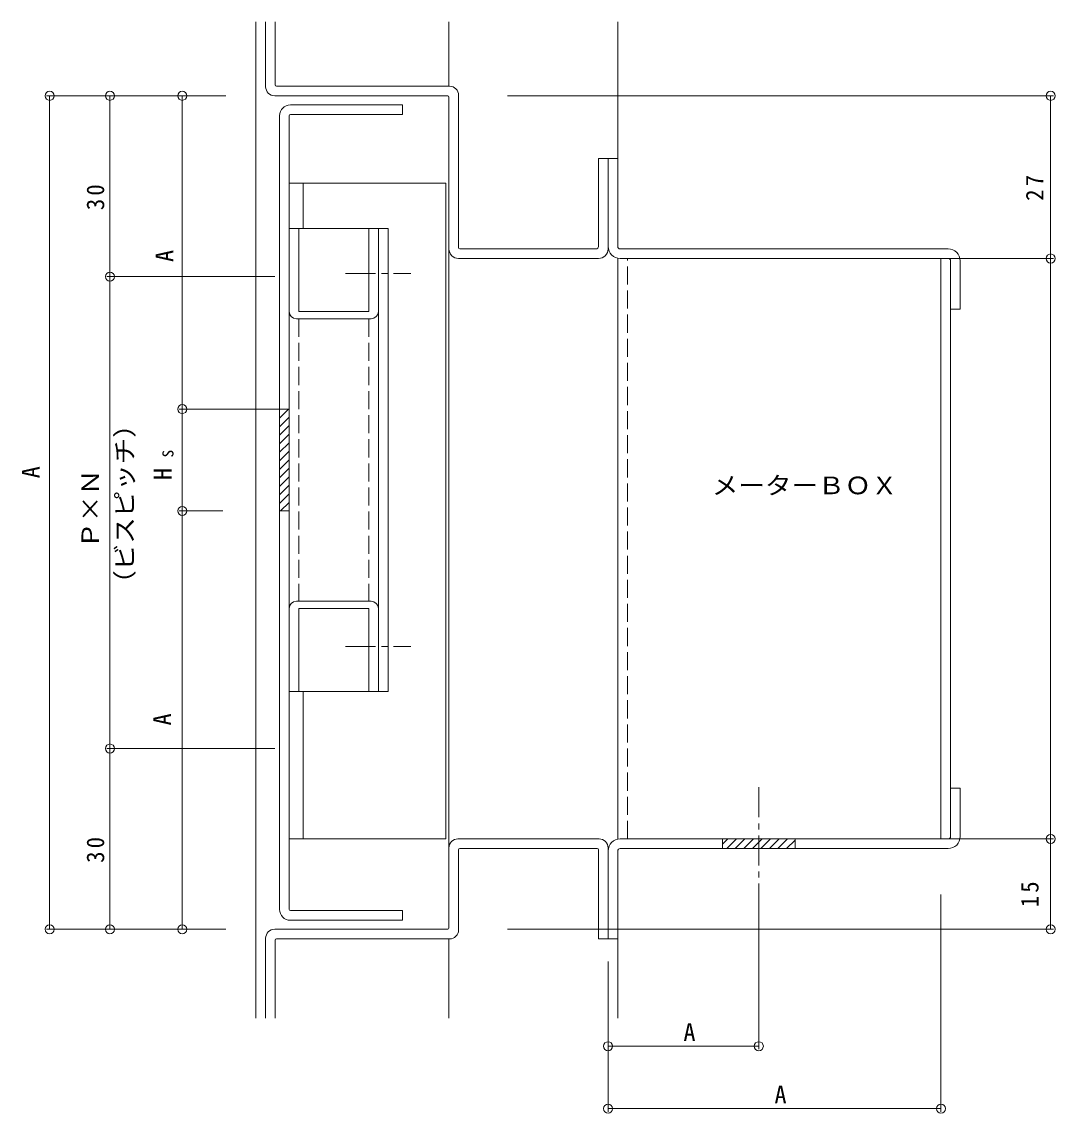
# Model space of a CAD drawing. Units: millimetres on the paper. Extents: x -420 to 373, y -297 to 267.
# Drawn here: x -207.5 to -36.1, y -101 to 80.1 of the extents above; entities that cross this region are included whole.
import ezdxf
from ezdxf.enums import TextEntityAlignment as Align

# ---------------------------------------------------------------- set-up
doc = ezdxf.new("R2010")
doc.units = ezdxf.units.MM
doc.linetypes.add('CHAIN1', pattern=[8, 5, -1, 1, -1])
doc.linetypes.add('DASHED3', pattern=[4, 3, -1])
for name, color, linetype, lineweight in [('0-1_USER1', 6, 'Continuous', 9), ('0-6_YKK_13', 7, 'Continuous', 9), ('0-7_YKK_D', 2, 'Continuous', 9)]:
    doc.layers.add(name, color=color, linetype=linetype, lineweight=lineweight)
doc.styles.add('ＭＳ ゴシック', font='')
doc.styles.get('ＭＳ ゴシック').set_extended_font_data('MS Gothic')

msp = doc.modelspace()

# ---------------------------------------------------------------- linework, layer by layer
at = {"layer": '0-1_USER1'}
for p, q in [((-173.623, 67.81), (-203.358, 67.81)), ((-202.858, 67.81), (-202.858, -70.508)), ((-173.623, 67.81), (-193.358, 67.81)), ((-192.858, 67.81), (-192.858, 37.81)), ((-173.623, 67.81), (-181.358, 67.81)), ((-180.858, 67.81), (-180.858, 15.813)), ((-126.891, 67.81), (-36.323, 67.81)), ((-36.823, 67.81), (-36.823, 40.81)), ((-53.823, 40.81), (-36.323, 40.81)), ((-48.151, 40.81), (-36.323, 40.81)), ((-36.823, 40.81), (-36.823, -55.508)), ((-186.723, 37.81), (-193.358, 37.81)), ((-165.523, 37.81), (-193.358, 37.81)), ((-192.858, 37.81), (-192.858, -40.508)), ((-174.123, 15.813), (-181.358, 15.813)), ((-163.123, 15.813), (-181.358, 15.813)), ((-180.858, 15.813), (-180.858, -1.069)), ((-174.123, -1.069), (-181.358, -1.069)), ((-174.523, -1.069), (-181.358, -1.069)), ((-180.858, -1.069), (-180.858, -70.508)), ((-186.723, -40.508), (-193.358, -40.508)), ((-165.523, -40.508), (-193.358, -40.508)), ((-192.858, -40.508), (-192.858, -70.508)), ((-53.823, -55.508), (-36.323, -55.508)), ((-48.151, -55.508), (-36.323, -55.508)), ((-36.823, -55.508), (-36.823, -70.508)), ((-55.023, -64.736), (-55.023, -100.778)), ((-85.223, -65.422), (-85.223, -90.411)), ((-173.623, -70.508), (-203.358, -70.508)), ((-173.623, -70.508), (-193.358, -70.508)), ((-173.623, -70.508), (-181.358, -70.508)), ((-126.891, -70.508), (-36.323, -70.508)), ((-110.223, -75.843), (-110.223, -90.411)), ((-110.223, -75.843), (-110.223, -100.778)), ((-110.223, -89.911), (-85.223, -89.911)), ((-110.223, -100.278), (-55.023, -100.278))]:
    msp.add_line(p, q, dxfattribs=at)
for centre in [(-202.858, 67.81), (-192.858, 67.81), (-180.858, 67.81), (-36.823, 67.81), (-36.823, 40.81), (-192.858, 37.81), (-180.858, 15.813), (-180.858, -1.069), (-192.858, -40.508), (-36.823, -55.508), (-202.858, -70.508), (-192.858, -70.508), (-180.858, -70.508), (-36.823, -70.508), (-110.223, -89.911), (-85.223, -89.911), (-110.223, -100.278), (-55.023, -100.278)]:
    msp.add_circle(centre, 0.75, dxfattribs=at)
at = {"layer": '0-6_YKK_13'}
for p, q in [((-167.023, 69.31), (-167.023, 80.091)), ((-165.423, 69.61), (-165.423, 80.091)), ((-136.523, 69.41), (-165.223, 69.41)), ((-136.823, 67.81), (-165.523, 67.81)), ((-136.623, 67.61), (-136.623, 42.41)), ((-135.023, 67.91), (-135.023, 42.61)), ((-144.323, 66.31), (-162.923, 66.31)), ((-144.323, 66.31), (-144.323, 64.71)), ((-164.723, 64.51), (-164.723, -67.208)), ((-163.123, -67.208), (-163.123, 64.51)), ((-144.323, 64.71), (-162.923, 64.71)), ((-110.223, 57.41), (-111.823, 57.41)), ((-111.823, 42.81), (-111.823, 57.41)), ((-110.223, 57.41), (-108.623, 57.41)), ((-110.223, 42.41), (-110.223, 57.41)), ((-110.223, 42.41), (-110.223, 57.41)), ((-108.623, 57.41), (-108.623, 42.81)), ((-163.123, 53.31), (-137.123, 53.31)), ((-160.823, 53.31), (-160.823, 45.813)), ((-137.123, 53.31), (-137.123, -55.508)), ((-163.123, 45.813), (-161.923, 45.813)), ((-161.923, 45.813), (-146.723, 45.813)), ((-161.523, 32.013), (-161.523, 45.813)), ((-149.923, 32.013), (-149.923, 45.813)), ((-148.323, -31.069), (-148.323, 45.813)), ((-146.723, -31.069), (-146.723, 45.813)), ((-112.223, 42.41), (-134.823, 42.41)), ((-108.223, 42.41), (-53.823, 42.41)), ((-111.823, 40.81), (-135.023, 40.81)), ((-108.623, -55.508), (-108.623, 40.81)), ((-108.223, 40.81), (-53.823, 40.81)), ((-55.023, -55.508), (-55.023, 40.81)), ((-53.423, 40.41), (-53.423, -55.108)), ((-51.823, 40.41), (-51.823, 32.41)), ((-161.923, 30.813), (-149.523, 30.813)), ((-161.523, 32.013), (-149.923, 32.013)), ((-53.423, 32.41), (-51.823, 32.41)), ((-164.723, 14.302), (-163.212, 15.813)), ((-164.723, 15.813), (-163.123, 15.813)), ((-164.723, 12.887), (-163.123, 14.488)), ((-164.723, 11.473), (-163.123, 13.073)), ((-164.723, 10.059), (-163.123, 11.659)), ((-164.723, 8.645), (-163.123, 10.245)), ((-164.723, 7.231), (-163.123, 8.831)), ((-164.723, 5.816), (-163.123, 7.416)), ((-164.723, 4.402), (-163.123, 6.002)), ((-164.723, 2.988), (-163.123, 4.588)), ((-164.723, 1.574), (-163.123, 3.174)), ((-164.723, 0.16), (-163.123, 1.76)), ((-164.537, -1.069), (-163.123, 0.345)), ((-164.723, -1.069), (-163.123, -1.069)), ((-161.923, -16.069), (-149.523, -16.069)), ((-161.523, -17.269), (-149.923, -17.269)), ((-161.523, -17.269), (-161.523, -31.069)), ((-149.923, -17.269), (-149.923, -31.069)), ((-148.323, -17.269), (-148.323, -31.069)), ((-163.123, -31.069), (-161.523, -31.069)), ((-161.523, -31.069), (-146.723, -31.069)), ((-160.823, -31.069), (-160.823, -55.508)), ((-137.123, -55.508), (-163.123, -55.508)), ((-111.723, -55.508), (-135.123, -55.508)), ((-108.223, -55.508), (-53.823, -55.508)), ((-91.223, -55.508), (-91.223, -57.108)), ((-91.223, -56.38), (-90.351, -55.508)), ((-90.537, -57.108), (-88.937, -55.508)), ((-89.122, -57.108), (-87.522, -55.508)), ((-87.708, -57.108), (-86.108, -55.508)), ((-86.294, -57.108), (-84.694, -55.508)), ((-84.88, -57.108), (-83.28, -55.508)), ((-83.466, -57.108), (-81.866, -55.508)), ((-82.051, -57.108), (-80.451, -55.508)), ((-80.637, -57.108), (-79.223, -55.693)), ((-79.223, -55.508), (-79.223, -57.108)), ((-136.623, -70.308), (-136.623, -57.008)), ((-135.023, -70.608), (-135.023, -57.308)), ((-112.023, -57.108), (-134.823, -57.108)), ((-111.823, -57.308), (-111.823, -72.108)), ((-110.223, -57.008), (-110.223, -72.108)), ((-110.223, -57.508), (-110.223, -72.108)), ((-108.623, -57.508), (-108.623, -72.108)), ((-108.223, -57.108), (-53.823, -57.108)), ((-144.323, -67.408), (-162.923, -67.408)), ((-144.323, -67.408), (-144.323, -69.008)), ((-136.823, -70.508), (-165.523, -70.508)), ((-144.323, -69.008), (-162.923, -69.008)), ((-167.023, -72.008), (-167.023, -85.257)), ((-165.423, -72.308), (-165.423, -85.257)), ((-136.523, -72.108), (-165.223, -72.108)), ((-110.223, -72.108), (-111.823, -72.108)), ((-110.223, -72.108), (-108.623, -72.108))]:
    msp.add_line(p, q, dxfattribs=at)
at = {"layer": '0-6_YKK_13', "linetype": 'DASHED3'}
for p, q in [((-107.023, -55.508), (-107.023, 40.81)), ((-161.523, 30.813), (-161.523, -16.069)), ((-149.923, 30.813), (-149.923, -16.069))]:
    msp.add_line(p, q, dxfattribs=at)
at = {"layer": '0-6_YKK_13', "linetype": 'CHAIN1'}
for p, q in [((-153.796, 38.313), (-142.942, 38.313)), ((-153.796, -23.569), (-142.942, -23.569)), ((-85.223, -46.927), (-85.223, -65.422))]:
    msp.add_line(p, q, dxfattribs=at)
at = {"layer": '0-6_YKK_13'}
msp.add_lwpolyline([(-53.423, -47.108), (-51.823, -47.108), (-51.823, -55.108)], dxfattribs=at)
for centre, radius, start, end in [((-165.523, 69.31), 1.5, 180, 270), ((-165.223, 69.61), 0.2, 180, 270), ((-136.523, 67.91), 1.5, 0, 90), ((-136.823, 67.61), 0.2, 0, 90), ((-162.923, 64.51), 1.8, 90, 180), ((-162.923, 64.51), 0.2, 90, 180), ((-135.023, 42.41), 1.6, 180, 270), ((-134.823, 42.61), 0.2, 180, 270), ((-112.223, 42.81), 0.4, 270, 0), ((-111.823, 42.41), 1.6, 270, 0), ((-108.223, 42.81), 2, 180, 270), ((-108.223, 42.81), 0.4, 180, 270), ((-53.823, 40.41), 2, 0, 90), ((-53.823, 40.41), 0.4, 0, 90), ((-161.923, 32.013), 1.2, 180, 270), ((-149.523, 32.013), 1.2, 270, 0), ((-161.923, -17.269), 1.2, 90, 180), ((-149.523, -17.269), 1.2, 0, 90), ((-135.123, -57.008), 1.5, 90, 180), ((-111.723, -57.008), 1.5, 359.99998, 90), ((-108.223, -57.508), 2, 90, 180), ((-53.823, -55.108), 2, 270, 0), ((-53.823, -55.108), 0.4, 270, 0), ((-134.823, -57.308), 0.2, 90, 180), ((-112.023, -57.308), 0.2, 0, 90), ((-108.223, -57.508), 0.4, 90, 180), ((-162.923, -67.208), 1.8, 180, 270), ((-162.923, -67.208), 0.2, 180, 270), ((-165.523, -72.008), 1.5, 90, 180), ((-136.823, -70.308), 0.2, 270, 0), ((-136.523, -70.608), 1.5, 270, 0), ((-165.223, -72.308), 0.2, 90, 180)]:
    msp.add_arc(centre, radius, start, end, dxfattribs=at)
at = {"layer": '0-7_YKK_D'}
for p, q in [((-168.623, 80.091), (-168.623, -85.257)), ((-136.623, 80.091), (-136.623, 69.41)), ((-108.623, 80.091), (-108.623, 57.41)), ((-136.623, 42.41), (-136.623, -57.008)), ((-108.623, -70.508), (-108.623, -85.257)), ((-136.623, -72.108), (-136.623, -85.257)), ((-108.623, -72.108), (-108.623, -81.056))]:
    msp.add_line(p, q, dxfattribs=at)

# ---------------------------------------------------------------- texts
at = {"layer": '0-1_USER1', "color": 7, "style": 'ＭＳ ゴシック'}
for s, p in [('A', (-181.461, 40.242)), ('A', (-203.648, 4.341)), ('H', (-181.758, 4.064)), ('A', (-181.843, -36.677))]:
    msp.add_text(s, height=2.933, rotation=90, dxfattribs=at).set_placement(p, align=Align.BOTTOM_LEFT)
at = {"layer": '0-1_USER1', "color": 7, "style": 'ＭＳ ゴシック', "width": 1.1}
for s, p in [('（ビスピッチ）', (-188.058, -15.33)), ('Ｐ×Ｎ', (-193.758, -7.33))]:
    msp.add_text(s, height=2.933, rotation=90, dxfattribs=at).set_placement(p, align=Align.BOTTOM_LEFT)
at = {"layer": '0-1_USER1', "color": 4, "style": 'ＭＳ ゴシック'}
msp.add_text('S', height=1.833, rotation=90, dxfattribs=at).set_placement((-181.758, 7.805), align=Align.BOTTOM_LEFT)
at = {"layer": '0-1_USER1', "color": 7, "style": 'ＭＳ ゴシック'}
for p in [(-97.723, -89.911), (-82.623, -100.278)]:
    msp.add_text('A', height=2.933, dxfattribs=at).set_placement(p, align=Align.BOTTOM_LEFT)
at = {"layer": '0-1_USER1', "color": 7, "char_height": 2.933, "attachment_point": 7, "rotation": 90, "style": 'ＭＳ ゴシック'}
for s, insert in [('\\T1.27;\\W0.95;27', (-38.009, 50.379)), ('\\T1.27;\\W0.95;30', (-193.758, 48.828)), ('\\T1.27;\\W0.95;30', (-193.758, -59.489)), ('\\T1.27;\\W0.95;15', (-38.786, -66.86))]:
    msp.add_mtext(s, dxfattribs=dict(at, insert=insert))
at = {"layer": '0-6_YKK_13', "style": 'ＭＳ ゴシック', "width": 1.1}
msp.add_text('メーターＢＯＸ', height=2.933, dxfattribs=at).set_placement((-93.005, 0.805), align=Align.BOTTOM_LEFT)

doc.saveas('drawing.dxf')
